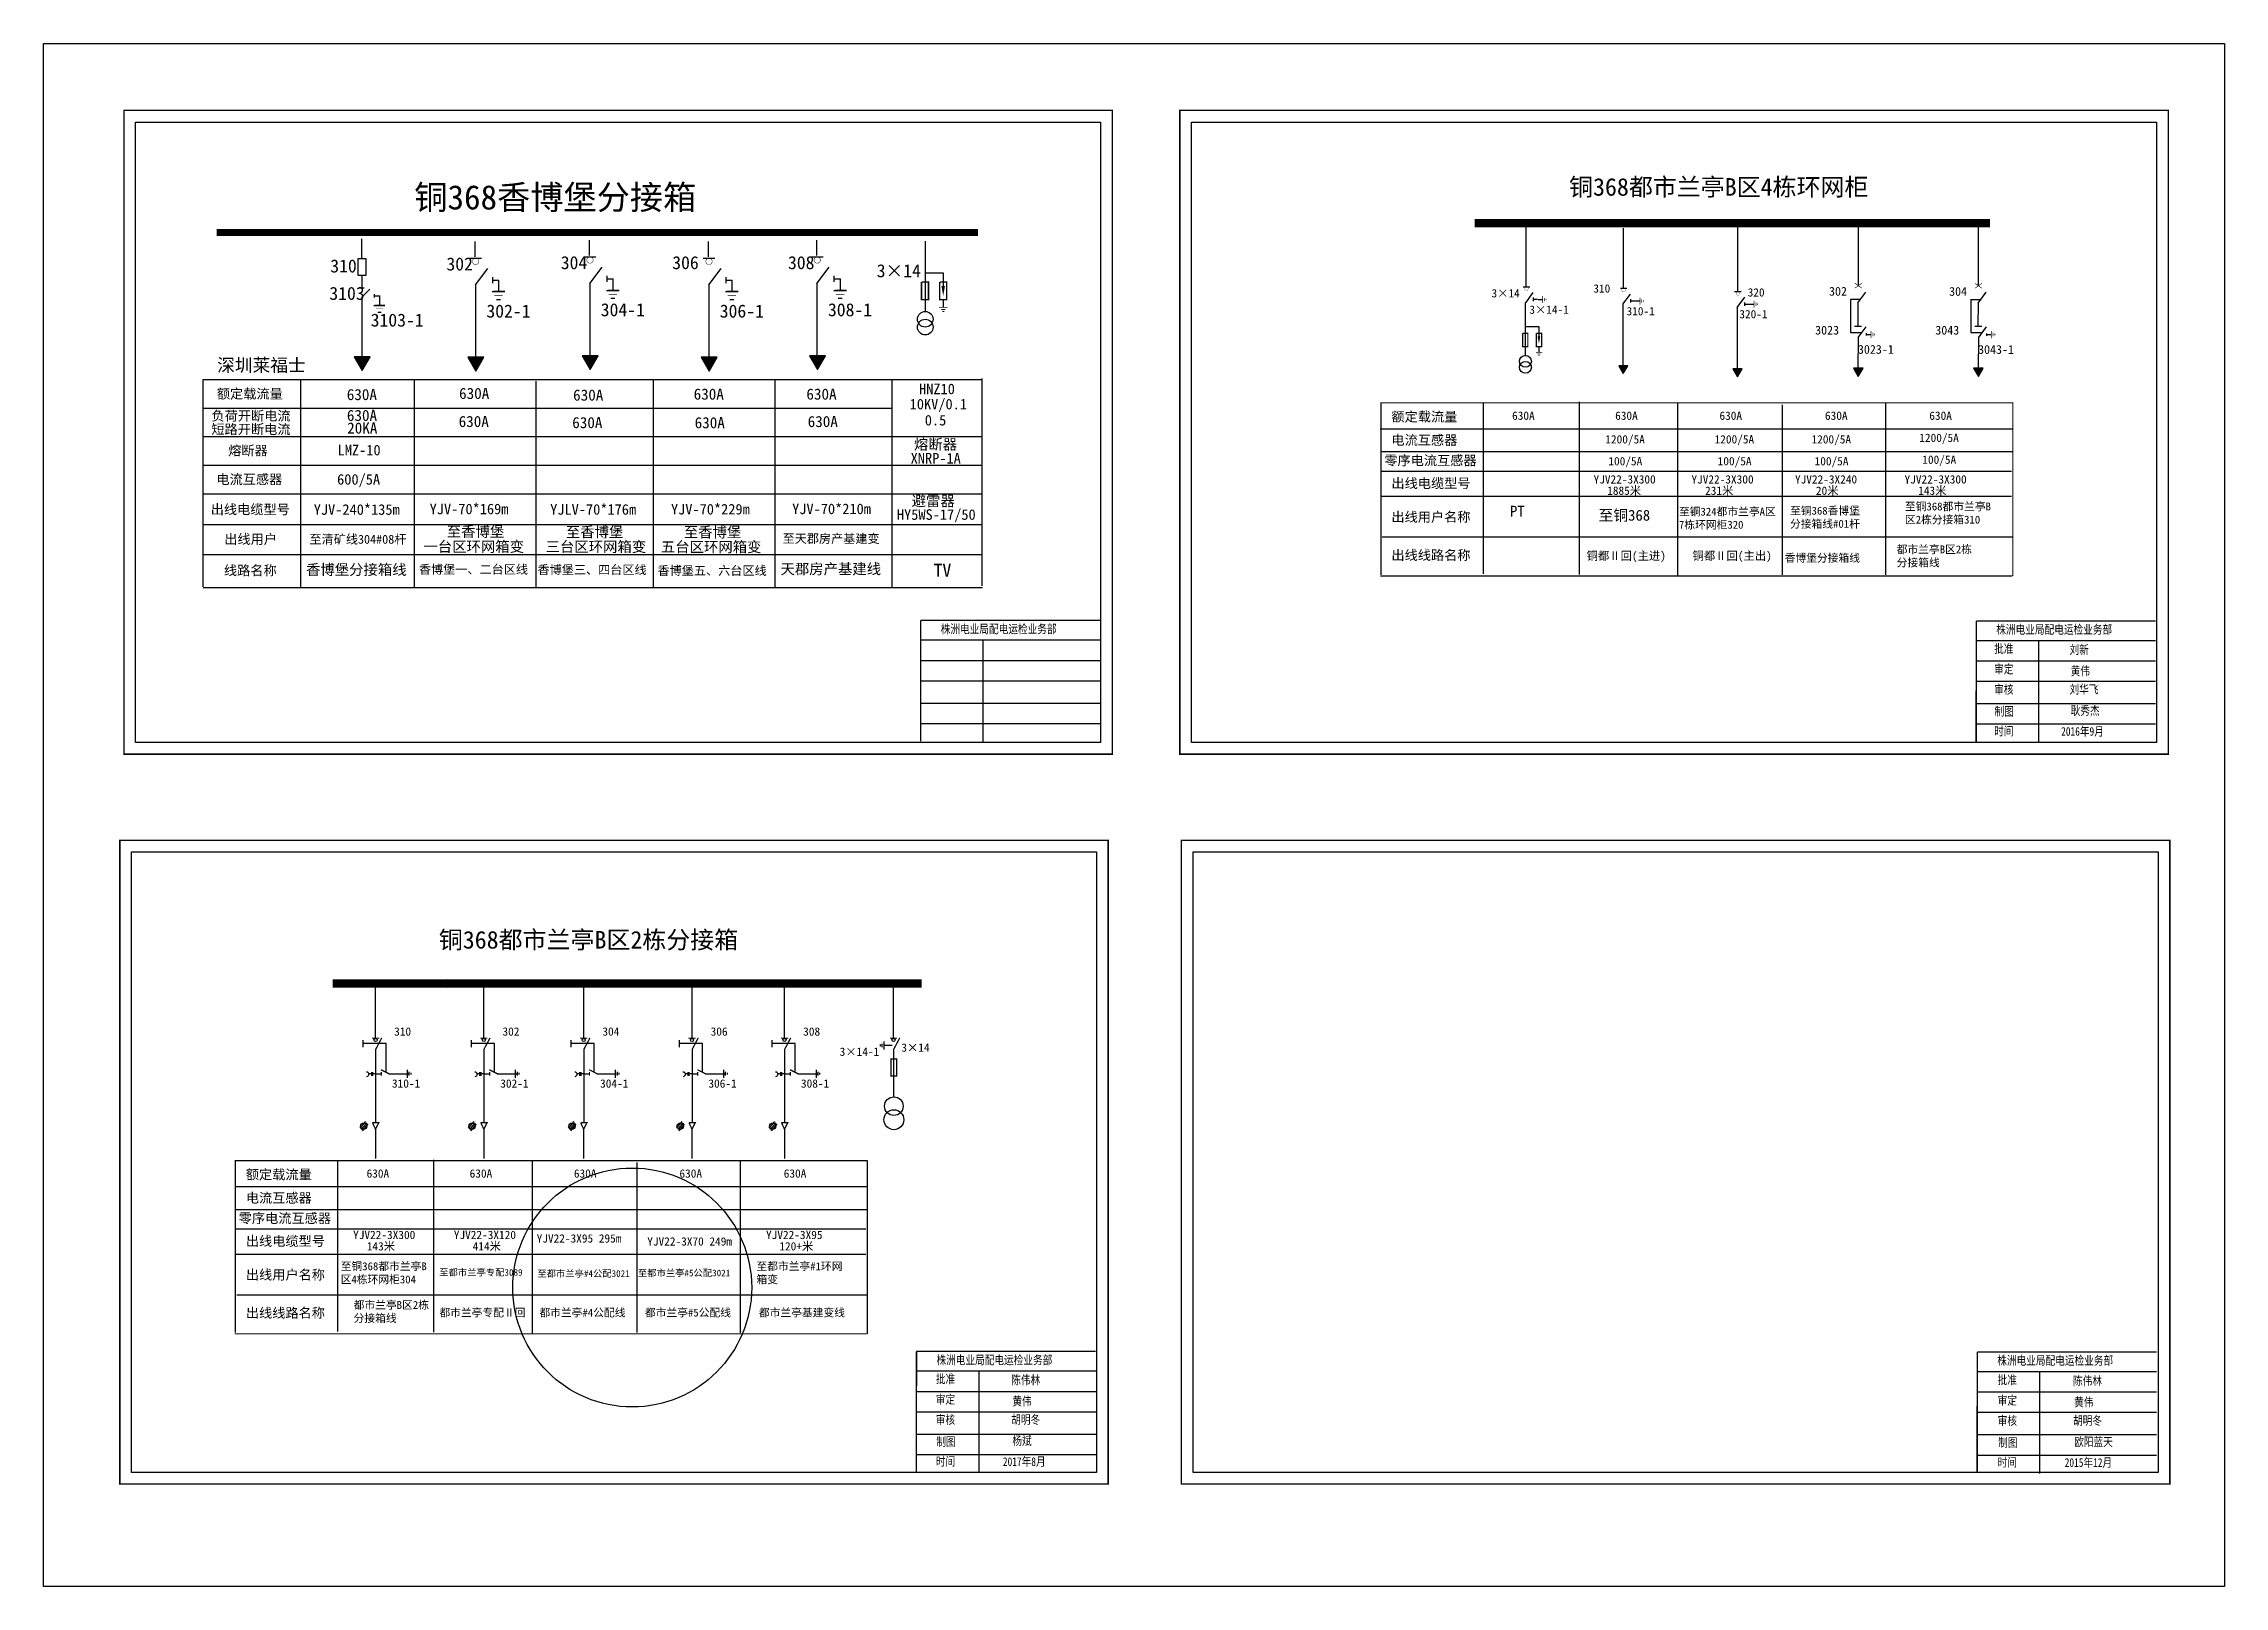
# Model space of a CAD drawing. Extents: x 1492 to 1912, y -275 to 22.
import ezdxf

# ---------------------------------------------------------------- set-up
doc = ezdxf.new("R2010")
doc.units = 0
doc.header["$LTSCALE"] = 5
doc.linetypes.add('ACAD_ISO02W100', pattern=[15, 12, -3])
doc.layers.get('0').update_dxf_attribs({"linetype": 'CONTINUOUS'})
doc.layers.add('1', color=7, linetype='CONTINUOUS')
doc.layers.add('2', color=7, linetype='CONTINUOUS')
doc.styles.get("Standard").update_dxf_attribs({"font": '', "width": 0.8})
doc.styles.add('STYLE1', font='')
doc.styles.add('字体', font='', dxfattribs={"height": 2.5})
doc.styles.get('Standard').set_extended_font_data('SimSun')
doc.styles.get('STYLE1').set_extended_font_data('KaiTi_GB2312')
doc.styles.get('字体').set_extended_font_data('SimSun')

# ---------------------------------------------------------------- blocks, each defined once
blk = doc.blocks.new('JD')
for points in [[(-2, 0.2), (-2, -0.2), (2, 0.2), (2, -0.2)], [(1, -1.2), (1, -0.8), (-1, -1.2), (-1, -0.8)], [(-0.5, -1.8), (-0.5, -2.2), (0.5, -1.8), (0.5, -2.2)]]:
    blk.add_trace(points)

msp = doc.modelspace()

# ---------------------------------------------------------------- hatches: boundary and pattern name
for color, points in [(256, [(1596.87, -40.34), (1598.4, -37.68), (1595.34, -37.68)]), (256, [(1640.63, -40.34), (1642.17, -37.68), (1639.1, -37.68)]), (256, [(1552.93, -40.52), (1554.47, -37.86), (1551.4, -37.86)]), (256, [(1574.85, -40.6), (1576.38, -37.94), (1573.32, -37.94)]), (256, [(1619.79, -40.6), (1621.32, -37.94), (1618.26, -37.94)]), (0, [(1795.82, -41.1), (1796.7, -39.58), (1794.95, -39.58)]), (0, [(1817.83, -41.72), (1818.71, -40.2), (1816.95, -40.2)]), (7, [(1841.09, -41.65), (1842.02, -40.04), (1840.16, -40.04)]), (7, [(1864.23, -41.67), (1865.16, -40.06), (1863.3, -40.06)])]:
    msp.add_hatch(color=color).paths.add_polyline_path(points)

# ---------------------------------------------------------------- linework, layer by layer
for p, q in [((1491.6, 22.42), (1911.6, 22.42)), ((1491.6, -274.58), (1491.6, 22.42)), ((1911.6, 22.42), (1911.6, -274.58)), ((1552.9, -18.96), (1552.9, -15.15)), ((1574.72, -18.63), (1574.72, -15.66)), ((1596.74, -18.37), (1596.74, -15.4)), ((1619.67, -18.63), (1619.67, -15.66)), ((1640.51, -18.37), (1640.51, -15.4)), ((1661.38, -15.63), (1661.38, -29.2)), ((1573.71, -18.88), (1575.93, -18.88)), ((1595.73, -18.62), (1597.95, -18.62)), ((1618.65, -18.88), (1620.87, -18.88)), ((1639.49, -18.62), (1641.71, -18.62)), ((1552.47, -24.61), (1553.37, -24.61)), ((1552.84, -26.45), (1554.46, -24.83)), ((1552.9, -22.21), (1552.9, -24.61)), ((1574.75, -24), (1574.75, -38.06)), ((1578.03, -22.54), (1578.03, -23.68)), ((1578.06, -23.12), (1579.29, -23.12)), ((1579.29, -25.32), (1579.29, -23.1)), ((1596.77, -23.75), (1596.77, -37.8)), ((1600.02, -25.07), (1601.39, -25.07)), ((1600.05, -22.28), (1600.05, -23.43)), ((1600.06, -25.07), (1602.48, -25.07)), ((1600.08, -22.86), (1601.31, -22.86)), ((1602.48, -25.07), (1600.24, -25.07)), ((1600.99, -25.07), (1601.63, -25.07)), ((1601.31, -25.07), (1601.31, -22.84)), ((1619.69, -24), (1619.69, -38.06)), ((1622.97, -22.54), (1622.97, -23.68)), ((1623, -23.12), (1624.23, -23.12)), ((1624.23, -25.32), (1624.23, -23.1)), ((1640.53, -23.75), (1640.53, -37.8)), ((1643.79, -25.07), (1645.15, -25.07)), ((1643.81, -22.28), (1643.81, -23.43)), ((1643.82, -25.07), (1646.24, -25.07)), ((1643.84, -22.86), (1645.07, -22.86)), ((1646.24, -25.07), (1644, -25.07)), ((1644.75, -25.07), (1645.4, -25.07)), ((1645.08, -25.07), (1645.08, -22.84)), ((1661.36, -21.72), (1664.86, -21.72)), ((1664.86, -21.72), (1664.86, -24.28)), ((1552.92, -26.43), (1552.92, -38.17)), ((1555.23, -27.99), (1556.39, -27.99)), ((1555.25, -25.78), (1555.25, -26.42)), ((1555.26, -27.99), (1557.33, -27.99)), ((1555.27, -26.1), (1556.33, -26.1)), ((1557.33, -27.99), (1555.41, -27.99)), ((1556.61, -29.32), (1555.95, -29.32)), ((1556.05, -27.99), (1556.61, -27.99)), ((1556.33, -27.99), (1556.33, -26.09)), ((1578, -25.32), (1579.36, -25.32)), ((1578.04, -25.32), (1580.46, -25.32)), ((1580.46, -25.32), (1578.22, -25.32)), ((1579.61, -26.87), (1578.84, -26.87)), ((1578.97, -25.32), (1579.61, -25.32)), ((1601.64, -26.61), (1600.86, -26.61)), ((1622.94, -25.32), (1624.31, -25.32)), ((1622.98, -25.32), (1625.4, -25.32)), ((1625.4, -25.32), (1623.16, -25.32)), ((1624.56, -26.87), (1623.78, -26.87)), ((1623.91, -25.32), (1624.55, -25.32)), ((1645.4, -26.61), (1644.63, -26.61)), ((1664.86, -26.97), (1664.86, -28.29)), ((1839.58, -26.8), (1841.53, -26.8)), ((1839.6, -26.81), (1839.6, -33.19)), ((1841.03, -27.49), (1840.98, -31.91)), ((1862.72, -26.82), (1864.67, -26.82)), ((1862.74, -26.83), (1862.74, -33.2)), ((1864.17, -27.51), (1864.11, -31.92)), ((1839.6, -33.19), (1841.81, -33.18)), ((1840.38, -31.95), (1841.72, -31.95)), ((1842.61, -33.54), (1843.55, -33.54)), ((1862.74, -33.2), (1864.95, -33.19)), ((1863.51, -31.97), (1864.86, -31.97)), ((1865.75, -33.56), (1866.69, -33.56)), ((1522.26, -42.24), (1522.26, -82.16)), ((1541.1, -42.24), (1541.1, -82.29)), ((1562.98, -42.24), (1562.98, -82.29)), ((1586.37, -42.55), (1586.37, -82.29)), ((1609.03, -42.26), (1609.03, -82.17)), ((1632.42, -42.26), (1632.42, -82.17)), ((1654.95, -42.26), (1654.95, -82.17)), ((1672.32, -42.06), (1672.32, -81.98)), ((1768.85, -46.88), (1768.85, -79.64)), ((1787.32, -46.56), (1787.32, -79.77)), ((1806.29, -46.87), (1806.29, -80.07)), ((1826.46, -47.09), (1826.46, -79.84)), ((1846.36, -46.88), (1846.36, -79.86)), ((1749.04, -51.72), (1870.77, -51.72)), ((1749.28, -56.11), (1870.95, -56.11)), ((1749.28, -59.87), (1870.58, -59.87)), ((1749.28, -64.71), (1870.58, -64.71)), ((1522.26, -70.12), (1672.32, -70.12)), ((1749.43, -72.53), (1870.73, -72.53)), ((1555.48, -159), (1555.48, -169.01)), ((1576.34, -159), (1576.34, -169.01)), ((1595.57, -159), (1595.57, -169.01)), ((1616.43, -159), (1616.43, -169.01)), ((1634.25, -159), (1634.25, -169.01)), ((1655.24, -159), (1655.24, -169.01)), ((1555.53, -171.19), (1555.53, -185.12)), ((1576.38, -171.19), (1576.38, -185.12)), ((1595.62, -171.19), (1595.62, -185.12)), ((1616.48, -171.19), (1616.48, -185.12)), ((1634.29, -171.19), (1634.29, -185.12)), ((1655.03, -170.44), (1653.52, -170.44)), ((1655.29, -171.19), (1655.29, -180.36)), ((1555.53, -175.91), (1556.63, -175.91)), ((1558.08, -175.88), (1561.79, -175.88)), ((1576.38, -175.91), (1577.49, -175.91)), ((1578.94, -175.88), (1582.65, -175.88)), ((1595.62, -175.91), (1596.73, -175.91)), ((1598.17, -175.88), (1601.88, -175.88)), ((1616.48, -175.91), (1617.58, -175.91)), ((1619.03, -175.88), (1622.74, -175.88)), ((1634.29, -175.91), (1635.4, -175.91)), ((1636.85, -175.88), (1640.56, -175.88)), ((1553.59, -185.09), (1552.53, -186.36)), ((1553.83, -185.34), (1552.77, -186.61)), ((1554.04, -185.6), (1552.98, -186.87)), ((1555.52, -186.56), (1555.52, -192.23)), ((1574.45, -185.09), (1573.39, -186.36)), ((1574.69, -185.34), (1573.63, -186.61)), ((1574.9, -185.6), (1573.83, -186.87)), ((1576.38, -186.56), (1576.38, -192.23)), ((1593.69, -185.09), (1592.63, -186.36)), ((1593.92, -185.34), (1592.86, -186.61)), ((1594.13, -185.6), (1593.07, -186.87)), ((1595.61, -186.56), (1595.61, -192.23)), ((1614.54, -185.09), (1613.48, -186.36)), ((1614.78, -185.34), (1613.72, -186.61)), ((1614.99, -185.6), (1613.93, -186.87)), ((1616.47, -186.56), (1616.47, -192.23)), ((1632.36, -185.09), (1631.3, -186.36)), ((1632.6, -185.34), (1631.54, -186.61)), ((1632.81, -185.6), (1631.75, -186.87)), ((1634.29, -186.56), (1634.29, -192.23)), ((1548.23, -192.77), (1548.23, -225.52)), ((1566.69, -192.45), (1566.69, -225.65)), ((1585.67, -192.76), (1585.67, -225.96)), ((1605.83, -192.97), (1605.83, -225.73)), ((1625.73, -192.77), (1625.73, -225.75)), ((1528.42, -197.6), (1650.14, -197.6)), ((1528.65, -202), (1650.32, -202)), ((1528.65, -205.75), (1649.96, -205.75)), ((1528.65, -210.6), (1649.96, -210.6)), ((1528.8, -218.42), (1650.11, -218.42)), ((1911.6, -274.58), (1491.6, -274.58))]:
    msp.add_line(p, q)
at = {"color": 7}
for p, q in [((1841.11, -24.18), (1841.11, -11.77)), ((1864.24, -24.19), (1864.24, -11.79)), ((1795.9, -24.67), (1795.9, -13.08)), ((1817.9, -25.29), (1817.9, -12.88))]:
    msp.add_line(p, q, dxfattribs=at)
at = {"color": 0}
for p, q in [((1777.13, -24.24), (1777.13, -12.93)), ((1776.55, -24.38), (1777.82, -24.38)), ((1795.27, -24.67), (1796.54, -24.67)), ((1776.97, -27.44), (1776.97, -37.65)), ((1778.48, -26.47), (1778.48, -27.13)), ((1778.5, -26.8), (1779.34, -26.8)), ((1779.42, -26.83), (1780.31, -26.83)), ((1795.76, -27.74), (1795.76, -39.85)), ((1797.2, -26.76), (1797.2, -27.41)), ((1797.22, -27.09), (1798.06, -27.09)), ((1798.14, -27.11), (1799.03, -27.11)), ((1817.28, -25.29), (1818.54, -25.29)), ((1817.77, -28.36), (1817.77, -40.47)), ((1819.21, -27.38), (1819.21, -28.04)), ((1819.22, -27.71), (1820.07, -27.71)), ((1820.14, -27.71), (1821.03, -27.71)), ((1776.96, -32.03), (1779.59, -32.03)), ((1779.59, -32.03), (1779.59, -33.95)), ((1779.59, -35.98), (1779.59, -36.97)), ((1841.09, -34.17), (1841.03, -40.33)), ((1864.23, -34.19), (1864.17, -40.34))]:
    msp.add_line(p, q, dxfattribs=at)
at = {"linetype": 'Continuous'}
for p, q in [((1522.34, -42.23), (1672.32, -42.23)), ((1522.26, -47.73), (1541.86, -47.73)), ((1541.86, -47.73), (1654.95, -47.73)), ((1522.26, -53.22), (1557.07, -53.22)), ((1556.84, -53.22), (1672.32, -53.22)), ((1522.26, -58.71), (1672.32, -58.71)), ((1522.26, -64.27), (1672.32, -64.27)), ((1522.34, -75.95), (1672.32, -75.95)), ((1522.34, -82.29), (1672.43, -82.29)), ((1652.76, -170.6), (1652.76, -170.27)), ((1653.11, -170.8), (1653.11, -170.1)), ((1653.46, -171.19), (1653.46, -169.67)), ((1561.59, -175.14), (1561.59, -176.66)), ((1561.94, -175.53), (1561.94, -176.24)), ((1562.3, -175.73), (1562.3, -176.06)), ((1582.45, -175.14), (1582.45, -176.66)), ((1582.8, -175.53), (1582.8, -176.24)), ((1583.15, -175.73), (1583.15, -176.06)), ((1601.68, -175.14), (1601.68, -176.66)), ((1602.04, -175.53), (1602.04, -176.24)), ((1602.39, -175.73), (1602.39, -176.06)), ((1622.54, -175.14), (1622.54, -176.66)), ((1622.89, -175.53), (1622.89, -176.24)), ((1623.25, -175.73), (1623.25, -176.06)), ((1640.36, -175.14), (1640.36, -176.66)), ((1640.71, -175.53), (1640.71, -176.24)), ((1641.06, -175.73), (1641.06, -176.06))]:
    msp.add_line(p, q, dxfattribs=at)
at = {"color": 7, "linetype": 'Continuous'}
for p, q in [((1660.53, -92.37), (1695.04, -92.37)), ((1672.51, -92.37), (1672.51, -111.99)), ((1660.53, -96.31), (1695.04, -96.31)), ((1863.82, -92.46), (1898.34, -92.46)), ((1863.82, -96.4), (1898.34, -96.4)), ((1875.8, -92.46), (1875.8, -112.09)), ((1660.53, -100.24), (1695.04, -100.24)), ((1863.82, -100.33), (1898.34, -100.33)), ((1660.53, -104.53), (1695.04, -104.53)), ((1863.82, -104.62), (1898.34, -104.62)), ((1660.53, -108.46), (1695.04, -108.46)), ((1863.82, -108.55), (1898.34, -108.55)), ((1659.71, -233.09), (1694.23, -233.09)), ((1671.69, -233.09), (1671.69, -252.72)), ((1864.01, -233.2), (1898.53, -233.2)), ((1875.99, -233.2), (1875.99, -252.82)), ((1659.71, -237.03), (1694.23, -237.03)), ((1864.01, -237.14), (1898.53, -237.14)), ((1659.71, -240.96), (1694.23, -240.96)), ((1864.01, -241.07), (1898.53, -241.07)), ((1659.71, -245.25), (1694.23, -245.25)), ((1864.01, -245.36), (1898.53, -245.36)), ((1659.71, -249.18), (1694.23, -249.18)), ((1864.01, -249.29), (1898.53, -249.29))]:
    msp.add_line(p, q, dxfattribs=at)
at = {"color": 7, "linetype": 'Continuous', "const_width": 0.277}
for points in [[(1507.07, 9.57), (1697.42, 9.57), (1697.42, -114.37), (1507.07, -114.37)], [(1710.44, 9.57), (1900.79, 9.57), (1900.79, -114.37), (1710.44, -114.37)], [(1506.28, -130.95), (1696.63, -130.95), (1696.63, -254.89), (1506.28, -254.89)], [(1710.74, -130.95), (1901.09, -130.95), (1901.09, -254.89), (1710.74, -254.89)]]:
    msp.add_lwpolyline(points, close=True, dxfattribs=at)
at = {"color": 7, "linetype": 'Continuous'}
for points in [[(1509.31, 7.33), (1695.18, 7.33), (1695.18, -112.13), (1509.31, -112.13)], [(1712.68, 7.33), (1898.55, 7.33), (1898.55, -112.13), (1712.68, -112.13)], [(1508.51, -133.18), (1694.39, -133.18), (1694.39, -252.65), (1508.51, -252.65)], [(1712.98, -133.18), (1898.85, -133.18), (1898.85, -252.65), (1712.98, -252.65)]]:
    msp.add_lwpolyline(points, close=True, dxfattribs=at)
for points, const_width in [([(1767.21, -12.13), (1866.49, -12.13)], 1.6), ([(1524.9, -13.96), (1671.57, -13.96)], 1.35), ([(1573.71, -18.88), (1575.93, -18.88)], 0.188), ([(1595.73, -18.62), (1597.95, -18.62)], 0.188), ([(1618.65, -18.88), (1620.87, -18.88)], 0.188), ([(1639.49, -18.62), (1641.71, -18.62)], 0.188), ([(1602.48, -25.07), (1600.02, -25.07)], 0.0773), ([(1646.24, -25.07), (1643.79, -25.07)], 0.0773), ([(1660.68, -23.47), (1660.68, -26.88), (1662.04, -26.88), (1662.04, -23.47), (1660.72, -23.47)], 0.288), ([(1664.18, -23.47), (1664.18, -26.88), (1665.54, -26.88), (1665.54, -23.47), (1664.22, -23.47)], 0.288), ([(1840.42, -23.7), (1841.77, -24.64)], 0.114), ([(1840.45, -24.65), (1841.8, -23.68)], 0.114), ([(1863.56, -23.71), (1864.91, -24.66)], 0.114), ([(1863.59, -24.66), (1864.93, -23.7)], 0.114), ([(1557.33, -27.99), (1555.23, -27.99)], 0.0662), ([(1556.97, -28.65), (1555.59, -28.65)], 0.0662), ([(1556.61, -29.32), (1555.95, -29.32)], 0.0662), ([(1580.46, -25.32), (1578, -25.32)], 0.0773), ([(1580.04, -26.1), (1578.42, -26.1)], 0.0773), ([(1579.61, -26.87), (1578.84, -26.87)], 0.0773), ([(1602.06, -25.84), (1600.44, -25.84)], 0.0773), ([(1601.64, -26.61), (1600.86, -26.61)], 0.0773), ([(1625.4, -25.32), (1622.94, -25.32)], 0.0773), ([(1624.98, -26.1), (1623.36, -26.1)], 0.0773), ([(1624.56, -26.87), (1623.78, -26.87)], 0.0773), ([(1645.82, -25.84), (1644.21, -25.84)], 0.0773), ([(1645.4, -26.61), (1644.63, -26.61)], 0.0773), ([(1840.38, -31.95), (1841.72, -31.95)], 0.114), ([(1863.51, -31.97), (1864.86, -31.97)], 0.114), ([(1749.04, -46.72), (1870.95, -46.72)], 0.24), ([(1749.16, -79.86), (1749.17, -46.72)], 0.24), ([(1870.86, -46.72), (1870.86, -80.08)], 0.24), ([(1870.77, -80.08), (1749.04, -80.08)], 0.24), ([(1547.28, -158.5), (1660.73, -158.5)], 1.6), ([(1554.82, -169.04), (1556.23, -169.04)], 0.24), ([(1555.53, -171.25), (1556.73, -168.98)], 0.24), ([(1575.68, -169.04), (1577.09, -169.04)], 0.24), ([(1576.38, -171.25), (1577.58, -168.98)], 0.24), ([(1594.91, -169.04), (1596.33, -169.04)], 0.24), ([(1595.62, -171.25), (1596.82, -168.98)], 0.24), ([(1615.77, -169.04), (1617.18, -169.04)], 0.24), ([(1616.48, -171.25), (1617.68, -168.98)], 0.24), ([(1633.59, -169.04), (1635, -169.04)], 0.24), ([(1634.29, -171.25), (1635.49, -168.98)], 0.24), ([(1654.58, -169.04), (1655.99, -169.04)], 0.24), ([(1655.29, -171.25), (1656.49, -168.98)], 0.24), ([(1556.57, -175.11), (1558.17, -175.91)], 0.24), ([(1556.63, -175.54), (1556.63, -176.28)], 0.24), ([(1577.43, -175.11), (1579.03, -175.91)], 0.24), ([(1577.49, -175.54), (1577.49, -176.28)], 0.24), ([(1596.67, -175.11), (1598.27, -175.91)], 0.24), ([(1596.73, -175.54), (1596.73, -176.28)], 0.24), ([(1617.52, -175.11), (1619.12, -175.91)], 0.24), ([(1617.58, -175.54), (1617.58, -176.28)], 0.24), ([(1635.34, -175.11), (1636.94, -175.91)], 0.24), ([(1635.4, -175.54), (1635.4, -176.28)], 0.24), ([(1554.93, -185.32), (1556.15, -185.32), (1555.52, -186.56), (1554.94, -185.3)], 0.24), ([(1575.78, -185.32), (1577, -185.32), (1576.38, -186.56), (1575.8, -185.3)], 0.24), ([(1595.02, -185.32), (1596.24, -185.32), (1595.61, -186.56), (1595.03, -185.3)], 0.24), ([(1615.87, -185.32), (1617.1, -185.32), (1616.47, -186.56), (1615.89, -185.3)], 0.24), ([(1633.69, -185.32), (1634.91, -185.32), (1634.29, -186.56), (1633.71, -185.3)], 0.24), ([(1528.42, -192.61), (1650.32, -192.61)], 0.24), ([(1528.53, -225.75), (1528.54, -192.61)], 0.24), ([(1650.24, -192.61), (1650.24, -225.97)], 0.24), ([(1650.14, -225.96), (1528.42, -225.96)], 0.24)]:
    msp.add_lwpolyline(points, dxfattribs=dict(const_width=const_width))
for points in [[(1552.18, -18.96), (1553.66, -18.96), (1553.66, -22.2), (1552.18, -22.2)], [(1596.87, -40.34), (1598.4, -37.68), (1595.34, -37.68)], [(1640.63, -40.34), (1642.17, -37.68), (1639.1, -37.68)], [(1552.93, -40.52), (1554.47, -37.86), (1551.4, -37.86)], [(1574.85, -40.6), (1576.38, -37.94), (1573.32, -37.94)], [(1619.79, -40.6), (1621.32, -37.94), (1618.26, -37.94)]]:
    msp.add_lwpolyline(points, close=True)
at = {"const_width": 0.0942}
for points in [[(1574.19, -19.5, 1), (1575.42, -19.5, 1)], [(1596.22, -19.24, 1), (1597.44, -19.24, 1)], [(1619.14, -19.5, 1), (1620.36, -19.5, 1)], [(1639.98, -19.24, 1), (1641.2, -19.24, 1)]]:
    msp.add_lwpolyline(points, format="xyb", close=True, dxfattribs=at)
for points, format in [([(1664.86, -24.24, 0.672, 0, 0), (1664.86, -26.16, 0, 0, 0)], "xyseb"), ([(1553.78, -175.49, -0.877934), (1553.8, -176.46)], "xyb"), ([(1574.64, -175.49, -0.877934), (1574.66, -176.46)], "xyb"), ([(1593.88, -175.49, -0.877934), (1593.89, -176.46)], "xyb"), ([(1614.73, -175.49, -0.877934), (1614.75, -176.46)], "xyb"), ([(1632.55, -175.49, -0.877934), (1632.57, -176.46)], "xyb")]:
    msp.add_lwpolyline(points, format=format)
at = {"color": 0}
for points, const_width in [([(1776.55, -24.38), (1777.82, -24.38)], 0.108), ([(1795.27, -24.67), (1796.54, -24.67)], 0.108), ([(1817.28, -25.29), (1818.54, -25.29)], 0.108), ([(1776.45, -33.34), (1776.45, -35.91), (1777.47, -35.91), (1777.47, -33.34), (1776.48, -33.34)], 0.217), ([(1779.08, -33.34), (1779.08, -35.91), (1780.11, -35.91), (1780.11, -33.34), (1779.11, -33.34)], 0.217)]:
    msp.add_lwpolyline(points, dxfattribs=dict(at, const_width=const_width))
at = {"color": 0, "const_width": 0.0539}
for points in [[(1776.83, -24.73, 1), (1777.53, -24.73, 1)], [(1795.55, -25.02, 1), (1796.25, -25.02, 1)], [(1817.55, -25.64, 1), (1818.26, -25.64, 1)]]:
    msp.add_lwpolyline(points, format="xyb", close=True, dxfattribs=at)
for points in [[(1842.62, -33.33), (1842.62, -33.79)], [(1865.76, -33.35), (1865.76, -33.8)], [(1553.07, -169.44), (1553.07, -170.78)], [(1573.93, -169.44), (1573.93, -170.78)], [(1593.17, -169.44), (1593.17, -170.78)], [(1614.02, -169.44), (1614.02, -170.78)], [(1631.84, -169.44), (1631.84, -170.78)], [(1554.72, -175.9), (1554.21, -175.9)], [(1554.72, -175.56), (1554.72, -176.29)], [(1554.94, -175.56), (1554.94, -176.29)], [(1555.52, -175.9), (1554.94, -175.9)], [(1575.58, -175.9), (1575.07, -175.9)], [(1575.58, -175.56), (1575.58, -176.29)], [(1575.8, -175.56), (1575.8, -176.29)], [(1576.38, -175.9), (1575.8, -175.9)], [(1594.81, -175.9), (1594.31, -175.9)], [(1594.81, -175.56), (1594.81, -176.29)], [(1595.04, -175.56), (1595.04, -176.29)], [(1595.62, -175.9), (1595.04, -175.9)], [(1615.67, -175.9), (1615.16, -175.9)], [(1615.67, -175.56), (1615.67, -176.29)], [(1615.89, -175.56), (1615.89, -176.29)], [(1616.47, -175.9), (1615.89, -175.9)], [(1633.49, -175.9), (1632.98, -175.9)], [(1633.49, -175.56), (1633.49, -176.29)], [(1633.71, -175.56), (1633.71, -176.29)], [(1634.29, -175.9), (1633.71, -175.9)]]:
    msp.add_lwpolyline(points)
at = {"color": 0}
msp.add_lwpolyline([(1779.59, -33.92, 0.506, 0, 0), (1779.59, -35.37, 0, 0, 0)], format="xyseb", dxfattribs=at)
for points in [[(1795.82, -41.1), (1796.7, -39.58), (1794.95, -39.58)], [(1817.83, -41.72), (1818.71, -40.2), (1816.95, -40.2)]]:
    msp.add_lwpolyline(points, close=True, dxfattribs=at)
at = {"color": 7}
for points in [[(1841.09, -41.65), (1842.02, -40.04), (1840.16, -40.04)], [(1864.23, -41.67), (1865.16, -40.06), (1863.3, -40.06)]]:
    msp.add_lwpolyline(points, close=True, dxfattribs=at)
at = {"color": 7, "linetype": 'Continuous', "const_width": 0.277}
for points in [[(1660.53, -88.61), (1660.51, -111.92)], [(1660.53, -88.61), (1695.04, -88.61)], [(1863.82, -88.71), (1863.8, -112.02)], [(1863.82, -88.71), (1898.34, -88.71)], [(1659.71, -229.34), (1659.69, -252.65)], [(1659.71, -229.34), (1694.23, -229.34)], [(1864.01, -229.44), (1863.99, -252.75)], [(1864.01, -229.44), (1898.53, -229.44)]]:
    msp.add_lwpolyline(points, dxfattribs=at)
at = {"linetype": 'ACAD_ISO02W100'}
for points in [[(1557.55, -175.54), (1557.55, -170.07), (1553.16, -170.07)], [(1578.41, -175.54), (1578.41, -170.07), (1574.02, -170.07)], [(1597.64, -175.54), (1597.64, -170.07), (1593.26, -170.07)], [(1618.5, -175.54), (1618.5, -170.07), (1614.11, -170.07)], [(1636.32, -175.54), (1636.32, -170.07), (1631.93, -170.07)]]:
    msp.add_lwpolyline(points, dxfattribs=at)
at = {"const_width": 0.24}
msp.add_lwpolyline([(1654.79, -176.34), (1654.79, -173.07), (1655.88, -173.07), (1655.88, -176.34)], close=True, dxfattribs=at)
for centre, radius in [((1661.4, -30.64), 1.51), ((1661.4, -32.15), 1.51), ((1569.38, -158.51), 0.796), ((1601.5, -158.51), 0.796), ((1555.53, -169.38), 0.307), ((1576.38, -169.38), 0.307), ((1595.62, -169.38), 0.307), ((1616.48, -169.38), 0.307), ((1634.29, -169.38), 0.307), ((1655.29, -169.38), 0.307), ((1553.26, -185.98), 0.606), ((1574.12, -185.98), 0.606), ((1593.35, -185.98), 0.606), ((1614.21, -185.98), 0.606), ((1632.03, -185.98), 0.606)]:
    msp.add_circle(centre, radius)
at = {"color": 0}
for centre in [(1776.99, -38.74), (1776.99, -39.88)]:
    msp.add_circle(centre, 1.14, dxfattribs=at)
at = {"linetype": 'Continuous'}
for centre, radius in [((1655.36, -182.13), 1.79), ((1655.36, -184.74), 1.92)]:
    msp.add_circle(centre, radius, dxfattribs=at)
at = {"color": 1}
msp.add_circle((1604.97, -217.04), 23, dxfattribs=at)
at = {"layer": '2'}
for p, q in [((1574.75, -24.02), (1577.13, -20.84)), ((1596.77, -23.76), (1599.15, -20.59)), ((1619.69, -24.02), (1622.07, -20.84)), ((1640.53, -23.76), (1642.91, -20.59)), ((1841.03, -27.49), (1842.58, -25.43)), ((1864.17, -27.51), (1865.72, -25.44)), ((1841.09, -34.17), (1842.64, -32.1)), ((1864.23, -34.19), (1865.78, -32.12))]:
    msp.add_line(p, q, dxfattribs=at)
at = {"layer": '2', "color": 0}
for p, q in [((1777.05, -27.45), (1778.51, -25.5)), ((1795.76, -27.74), (1797.22, -25.79)), ((1817.77, -28.36), (1819.23, -26.41))]:
    msp.add_line(p, q, dxfattribs=at)

# ---------------------------------------------------------------- block references
at = {"xscale": 0.4034416597389822, "yscale": 0.4034416596831559, "zscale": 0.4034416597547933}
msp.add_blockref('JD', (1664.88, -28.35), dxfattribs=at)
at = {"color": 0, "xscale": 0.3297305593027886, "yscale": 0.3297305593027886, "zscale": 0.3297305593611308, "rotation": 90}
for p in [(1780.32, -26.85), (1799.04, -27.14), (1821.04, -27.74)]:
    msp.add_blockref('JD', p, dxfattribs=at)
at = {"xscale": 0.3495080551147112, "yscale": 0.3495080551147112, "zscale": 0.3495080551767315, "rotation": 90}
for p in [(1843.57, -33.57), (1866.7, -33.58)]:
    msp.add_blockref('JD', p, dxfattribs=at)
at = {"color": 0, "xscale": 0.3036991993997162, "yscale": 0.3036991993576521, "zscale": 0.3036991994115678}
msp.add_blockref('JD', (1779.61, -37.02), dxfattribs=at)

# ---------------------------------------------------------------- texts
at = {"style": '字体'}
for s, height, p in [('铜368香博堡分接箱', 4.686, (1562.99, -9.5)), ('铜368都市兰亭B区4栋环网柜', 3.384, (1785.39, -6.85)), ('310', 2.5, (1546.81, -21.63)), ('302', 2.5, (1569.18, -21.25)), ('304', 2.5, (1591.2, -20.99)), ('306', 2.5, (1612.67, -20.99)), ('308', 2.5, (1634.96, -20.99)), ('3×14', 2.5, (1652.05, -22.55)), ('3103', 2.5, (1546.63, -26.9)), ('302-1', 2.5, (1576.88, -30.31)), ('304-1', 2.5, (1598.9, -30.06)), ('306-1', 2.5, (1621.82, -30.31)), ('308-1', 2.5, (1642.66, -30.06)), ('3103-1', 2.5, (1554.59, -32.05)), ('深圳莱福士', 2.5, (1525.03, -40.73)), ('额定载流量', 1.862, (1524.97, -45.91)), ('630A', 2.137, (1549.99, -46.2)), ('630A', 2.137, (1571.62, -45.98)), ('630A', 2.137, (1593.58, -46.3)), ('630A', 2.137, (1616.8, -46.11)), ('630A', 2.137, (1638.51, -46.11)), ('10KV/0.1', 2.028, (1658.4, -47.99)), ('HNZ10', 2.028, (1660.21, -45.06)), ('负荷开断电流', 1.862, (1523.93, -50.16)), ('630A', 2.137, (1550.01, -50.21)), ('630A', 2.137, (1571.54, -51.38)), ('630A', 2.137, (1593.41, -51.6)), ('630A', 2.137, (1616.99, -51.62)), ('630A', 2.137, (1638.76, -51.39)), ('0.5', 2.028, (1661.31, -51.08)), ('额定载流量', 1.862, (1751.18, -50.32)), ('短路开断电流', 1.862, (1523.91, -52.74)), ('20KA', 2.137, (1550.07, -52.65)), ('熔断器', 2.028, (1659.23, -55.73)), ('电流互感器', 1.862, (1751.18, -54.82)), ('熔断器', 1.862, (1527.15, -56.85)), ('LMZ-10', 2.028, (1548.23, -56.84)), ('XNRP-1A', 2.028, (1658.59, -58.41)), ('零序电流互感器', 1.862, (1749.81, -58.74)), ('电流互感器', 1.862, (1524.87, -62.37)), ('600/5A', 2.028, (1548.13, -62.47)), ('出线电缆型号', 1.862, (1751.18, -63.14)), ('出线电缆型号', 1.862, (1523.79, -68.17)), ('YJV-240*135m', 2.0278, (1543.63, -68.28)), ('YJV-70*169m', 2.0278, (1565.95, -68.17)), ('YJLV-70*176m', 2.0278, (1589.16, -68.26)), ('YJV-70*229m', 2.0278, (1612.43, -68.22)), ('YJV-70*210m', 2.0278, (1635.76, -68.15)), ('HY5WS-17/50', 2.0278, (1655.94, -69.25)), ('避雷器', 2.028, (1658.79, -66.61)), ('至香博堡 ', 2.028, (1569.25, -72.52)), ('至香博堡 ', 2.028, (1592.18, -72.61)), ('至香博堡 ', 2.028, (1614.91, -72.63)), ('出线用户名称', 1.862, (1751.18, -69.62)), ('出线用户', 1.862, (1526.39, -73.89)), ('至清矿线304#08杆', 1.7117, (1542.81, -73.85)), (' 一台区环网箱变', 2.028, (1563.38, -75.41)), (' 三台区环网箱变', 2.028, (1586.91, -75.43)), (' 五台区环网箱变', 2.028, (1609.11, -75.47)), ('至天郡房产基建变', 1.712, (1633.93, -73.71)), ('出线线路名称', 1.862, (1751.18, -76.97)), ('线路名称', 1.862, (1526.33, -79.91)), ('香博堡分接箱线', 2.028, (1542.15, -79.85)), ('香博堡一、二台区线', 1.712, (1563.88, -79.64)), ('香博堡三、四台区线', 1.712, (1586.72, -79.7)), ('香博堡五、六台区线', 1.712, (1609.84, -79.87)), ('天郡房产基建线', 2.028, (1633.53, -79.72)), ('铜368都市兰亭B区2栋分接箱', 3.384, (1567.71, -151.79)), ('额定载流量', 1.862, (1530.55, -196.21)), ('电流互感器', 1.862, (1530.55, -200.71)), ('零序电流互感器', 1.862, (1529.18, -204.63)), ('出线电缆型号', 1.862, (1530.55, -209.03)), ('出线用户名称', 1.862, (1530.55, -215.51)), ('出线线路名称', 1.862, (1530.55, -222.86))]:
    msp.add_text(s, height=height, dxfattribs=at).set_placement(p)
at = {"color": 0}
for s, height, p in [('3×14', 1.594, (1770.47, -26.43)), ('310', 1.594, (1790.07, -25.51)), ('320', 1.594, (1819.79, -26.26)), ('302', 1.69, (1835.46, -26.1)), ('304', 1.69, (1858.59, -26.12)), ('3×14-1', 1.594, (1777.75, -29.59)), ('310-1', 1.594, (1796.47, -29.88)), ('320-1', 1.594, (1818.19, -30.45)), ('3023', 1.69, (1832.79, -33.58)), ('3043', 1.69, (1855.93, -33.59)), ('3023-1', 1.69, (1841.03, -37.28)), ('3043-1', 1.69, (1864.17, -37.3))]:
    msp.add_text(s, height=height, dxfattribs=at).set_placement(p)
for s, p in [('630A', (1774.42, -50)), ('630A', (1794.27, -50)), ('630A', (1814.36, -50)), ('630A', (1834.68, -50)), ('630A', (1854.77, -50)), ('1200/5A', (1792.37, -54.55)), ('1200/5A', (1813.42, -54.55)), ('1200/5A', (1832.09, -54.55)), ('1200/5A', (1852.84, -54.26)), ('100/5A', (1792.96, -58.76)), ('100/5A', (1814.01, -58.76)), ('100/5A', (1832.68, -58.76)), ('100/5A', (1853.42, -58.47)), ('YJV22-3X300', (1790.11, -62.26)), ('1885米', (1792.74, -64.44)), ('YJV22-3X300', (1808.96, -62.26)), ('231米', (1811.59, -64.44)), ('YJV22-3X240', (1828.9, -62.26)), ('20米', (1832.93, -64.44)), ('YJV22-3X300', (1850, -62.26)), ('143米', (1852.63, -64.44)), ('310', (1559.12, -168.56)), ('302', (1579.98, -168.56)), ('304', (1599.22, -168.56)), ('306', (1620.07, -168.56)), ('308', (1637.89, -168.56)), ('3×14-1', (1644.92, -172.44)), ('3×14', (1656.8, -171.65)), ('310-1', (1558.69, -178.57)), ('302-1', (1579.55, -178.57)), ('304-1', (1598.78, -178.57)), ('306-1', (1619.64, -178.57)), ('308-1', (1637.46, -178.57)), ('630A', (1553.8, -195.89)), ('630A', (1573.65, -195.89)), ('630A', (1593.73, -195.89)), ('630A', (1614.06, -195.89)), ('630A', (1634.15, -195.89)), ('YJV22-3X300', (1551.21, -207.71)), ('143米', (1553.84, -209.9)), ('YJV22-3X120', (1570.6, -207.71)), ('414米', (1574.24, -209.9)), ('YJV22-3X95 295m', (1586.56, -208.39)), ('YJV22-3X70 249m', (1607.86, -208.97)), ('YJV22-3X95', (1630.73, -207.71)), ('120+米', (1633.3, -209.9))]:
    msp.add_text(s, height=1.6).set_placement(p)
at = {"linetype": 'Continuous', "attachment_point": 1, "style": 'STYLE1'}
for s, insert, char_height, width in [('{\\fSimSun|b0|i0|c134|p54;PT}', (1774.02, -66.54), 2.08, 14.7966), ('{\\fSimSun|b0|i0|c134|p54;至铜368}', (1791.09, -67.33), 2.08, 14.7966), ('{\\fSimSun|b0|i0|c134|p2;至铜324都市兰亭A区7栋环网柜320\\fSimSun|b0|i0|c134|p54;}', (1806.56, -66.91), 1.5192, 19.5865), ('{\\fSimSun|b0|i0|c134|p2;至铜368香博堡分接箱线#01杆}', (1827.95, -66.73), 1.5192, 14.8196), ('{\\fSimSun|b0|i0|c134|p2;至铜368都市兰亭B区2栋分接箱310}', (1850.08, -65.92), 1.5192, 17.4544), ('{\\fSimSun|b0|i0|c134|p54;铜都Ⅱ回(主进)}', (1788.77, -75.38), 1.6, 19.0778), ('{\\fSimSun|b0|i0|c134|p54;铜都Ⅱ回(主出)}', (1809.17, -75.37), 1.6, 19.0778), ('{\\fSimSun|b0|i0|c134|p2;香博堡分接箱线}', (1826.92, -75.82), 1.5192, 17.4253), ('{\\fSimSun|b0|i0|c134|p2;都市兰亭B区2栋分接箱线}', (1848.49, -74.18), 1.5192, 14.8104), ('{\\fSimSun|b0|i0|c134|p2;至铜368都市兰亭B区4栋环网柜304}', (1548.82, -212.19), 1.5192, 17.4544), ('{\\fSimSun|b0|i0|c134|p2;至都市兰亭专配3089}', (1567.8, -213.49), 1.2818, 19.6927), ('{\\fSimSun|b0|i0|c134|p2;至都市兰亭#4公配3021}', (1586.69, -213.71), 1.2818, 19.6927), ('{\\fSimSun|b0|i0|c134|p2;至都市兰亭#5公配3021}', (1606.05, -213.6), 1.2818, 19.6927), ('{\\fSimSun|b0|i0|c134|p2;至都市兰亭#1环网箱变}', (1628.89, -212.19), 1.5192, 17.4544), ('{\\fSimSun|b0|i0|c134|p2;都市兰亭B区2栋分接箱线}', (1551.31, -219.64), 1.5192, 14.8104), ('{\\fSimSun|b0|i0|c134|p2;都市兰亭专配Ⅱ回}', (1567.83, -221.11), 1.5192, 18.1703), ('{\\fSimSun|b0|i0|c134|p2;都市兰亭#4公配线}', (1587.09, -221.11), 1.5192, 18.1703), ('{\\fSimSun|b0|i0|c134|p2;都市兰亭#5公配线}', (1607.41, -221.11), 1.5192, 18.1703), ('{\\fSimSun|b0|i0|c134|p2;都市兰亭基建变线}', (1629.36, -221.11), 1.5192, 18.1703)]:
    msp.add_mtext(s, dxfattribs=dict(at, insert=insert, char_height=char_height, width=width))
at = {"color": 7, "linetype": 'Continuous', "attachment_point": 1}
for s, insert, char_height, width in [('株洲电业局配电运检业务部', (1664.38, -89.44), 1.6602, 45.388), ('株洲电业局配电运检业务部', (1867.67, -89.54), 1.6602, 45.388), ('批准', (1867.26, -93.24), 1.66, 12.9834), ('刘新', (1881.78, -93.43), 1.66, 12.9834), ('审定{\\f\uffbfﾬￌ￥_GB2312|b0|i0|c134|p49;}', (1867.26, -97.18), 1.6602, 12.9834), ('黄伟', (1882, -97.52), 1.66, 12.9834), ('审核{\\f\uffbfﾬￌ￥_GB2312|b0|i0|c134|p49;}', (1867.26, -101.09), 1.6602, 12.9834), ('刘华飞', (1881.78, -101.06), 1.66, 12.9834), ('耿秀杰', (1882, -105.16), 1.66, 12.9834), ('时间{\\f\uffbfﾬￌ￥_GB2312|b0|i0|c134|p49;}', (1867.26, -109.11), 1.6602, 12.9834), ('制图{\\f\uffbfﾬￌ￥_GB2312|b0|i0|c134|p49;}', (1867.35, -105.3), 1.6602, 12.9834), ('2016年9月', (1880.16, -109.15), 1.66, 12.9834), ('株洲电业局配电运检业务部', (1663.56, -230.17), 1.6602, 45.388), ('株洲电业局配电运检业务部', (1867.86, -230.27), 1.6602, 45.388), ('批准', (1663.44, -233.82), 1.66, 12.9834), ('陈伟林', (1677.96, -234.01), 1.66, 12.9834), ('批准', (1867.94, -234), 1.66, 12.9834), ('陈伟林', (1882.46, -234.19), 1.66, 12.9834), ('审定{\\f\uffbfﾬￌ￥_GB2312|b0|i0|c134|p49;}', (1663.44, -237.75), 1.6602, 12.9834), ('黄伟', (1678.18, -238.1), 1.66, 12.9834), ('审定{\\f\uffbfﾬￌ￥_GB2312|b0|i0|c134|p49;}', (1867.94, -237.94), 1.6602, 12.9834), ('黄伟', (1882.68, -238.28), 1.66, 12.9834), ('审核{\\f\uffbfﾬￌ￥_GB2312|b0|i0|c134|p49;}', (1663.44, -241.66), 1.6602, 12.9834), ('胡明冬', (1677.96, -241.64), 1.66, 12.9834), ('审核{\\f\uffbfﾬￌ￥_GB2312|b0|i0|c134|p49;}', (1867.94, -241.85), 1.6602, 12.9834), ('胡明冬', (1882.46, -241.82), 1.66, 12.9834), ('制图{\\f\uffbfﾬￌ￥_GB2312|b0|i0|c134|p49;}', (1663.53, -245.88), 1.6602, 12.9834), ('杨斌', (1678.18, -245.73), 1.66, 12.9834), ('制图{\\f\uffbfﾬￌ￥_GB2312|b0|i0|c134|p49;}', (1868.03, -246.06), 1.6602, 12.9834), ('欧阳蓝天', (1882.68, -245.92), 1.66, 12.9834), ('时间{\\f\uffbfﾬￌ￥_GB2312|b0|i0|c134|p49;}', (1663.44, -249.69), 1.6602, 12.9834), ('2017年8月', (1676.35, -249.73), 1.66, 12.9834), ('时间{\\f\uffbfﾬￌ￥_GB2312|b0|i0|c134|p49;}', (1867.94, -249.87), 1.6602, 12.9834), ('2015年12月', (1880.85, -249.91), 1.66, 12.9834)]:
    msp.add_mtext(s, dxfattribs=dict(at, insert=insert, char_height=char_height, width=width))
at = {"layer": '1', "style": '字体'}
msp.add_text('TV', height=2.5, dxfattribs=at).set_placement((1663.01, -80.21))

doc.saveas('drawing.dxf')
